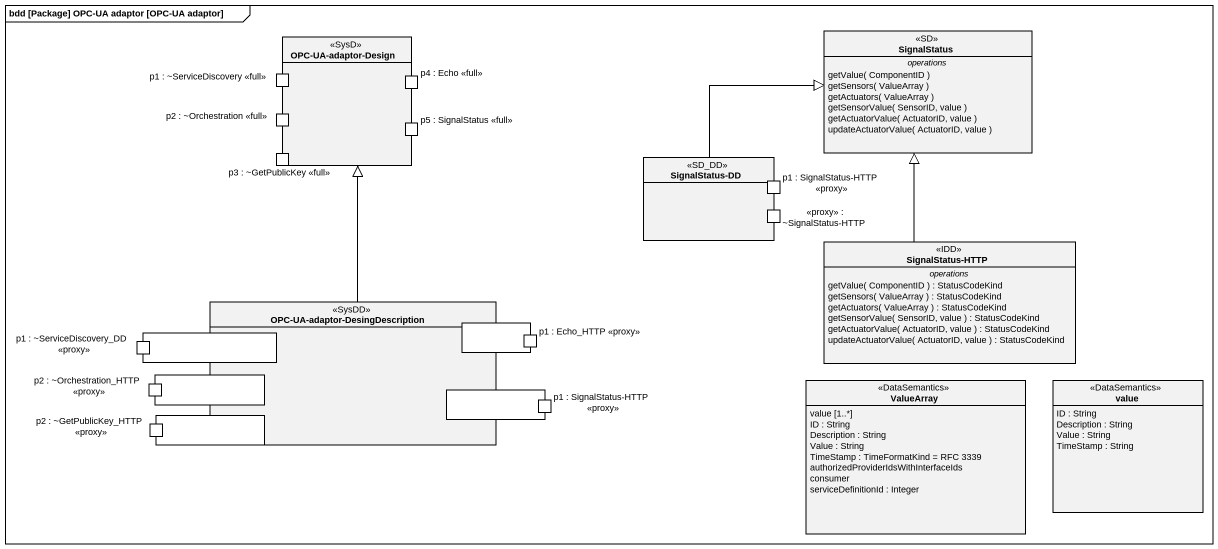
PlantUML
@startuml
mainframe bdd [Package] OPC-UA adaptor [OPC-UA adaptor]
allowmixing
hide circle
hide empty members
rectangle "OPC-UA-adaptor-Design" as OPC_UA_adaptor_Design <<SysD>> {
  port "p1 : ~ServiceDiscovery <<full>>" as p1_ServiceDiscovery_full
  port "p4 : Echo <<full>>" as p4_Echo_full
  port "p2 : ~Orchestration <<full>>" as p2_Orchestration_full
  port "p3 : ~GetPublicKey <<full>>" as p3_GetPublicKey_full
  port "p5 : SignalStatus <<full>>" as p5_SignalStatus_full
}
class SignalStatus <<SD>> {
  -- operations --
  getValue( ComponentID )
  getSensors( ValueArray )
  getActuators( ValueArray )
  getSensorValue( SensorID, value )
  getActuatorValue( ActuatorID, value )
  updateActuatorValue( ActuatorID, value )
}
rectangle "SignalStatus-DD" as SignalStatus_DD <<SD_DD>> {
  port "p1 : SignalStatus-HTTP <<proxy>>" as p1_SignalStatus_HTTP_proxy
  port "<<proxy>> : ~SignalStatus-HTTP" as proxy_SignalStatus_HTTP
}
class "SignalStatus-HTTP" as SignalStatus_HTTP <<IDD>> {
  -- operations --
  getValue( ComponentID ) : StatusCodeKind
  getSensors( ValueArray ) : StatusCodeKind
  getActuators( ValueArray ) : StatusCodeKind
  getSensorValue( SensorID, value ) : StatusCodeKind
  getActuatorValue( ActuatorID, value ) : StatusCodeKind
  updateActuatorValue( ActuatorID, value ) : StatusCodeKind
}
rectangle "OPC-UA-adaptor-DesingDescription" as OPC_UA_adaptor <<SysDD>> {
  port " " as port1
  port " " as port2
  port " " as port3
  port " " as port4
  port " " as port5
}
rectangle "p1 : ~ServiceDiscovery_DD <<proxy>>" as p1_ServiceDiscovery_DD_proxy
rectangle "p1 : Echo_HTTP <<proxy>>" as p1_Echo_HTTP_proxy
rectangle "p2 : ~Orchestration_HTTP <<proxy>>" as p2_Orchestration_HTTP_proxy
class ValueArray <<DataSemantics>> {
  value [1..*]
  ID : String
  Description : String
  Value : String
  TimeStamp : TimeFormatKind = RFC 3339
  authorizedProviderIdsWithInterfaceIds
  consumer
  serviceDefinitionId : Integer
}
class value <<DataSemantics>> {
  ID : String
  Description : String
  Value : String
  TimeStamp : String
}
rectangle "p2 : ~GetPublicKey_HTTP <<proxy>>" as p2_GetPublicKey_HTTP_proxy
rectangle "p1 : SignalStatus-HTTP <<proxy>>" as p1_SignalStatus_HTTP_proxy_2
SignalStatus_DD -right-|> SignalStatus
SignalStatus_HTTP -up-|> SignalStatus
OPC_UA_adaptor -up-|> OPC_UA_adaptor_Design
@enduml
